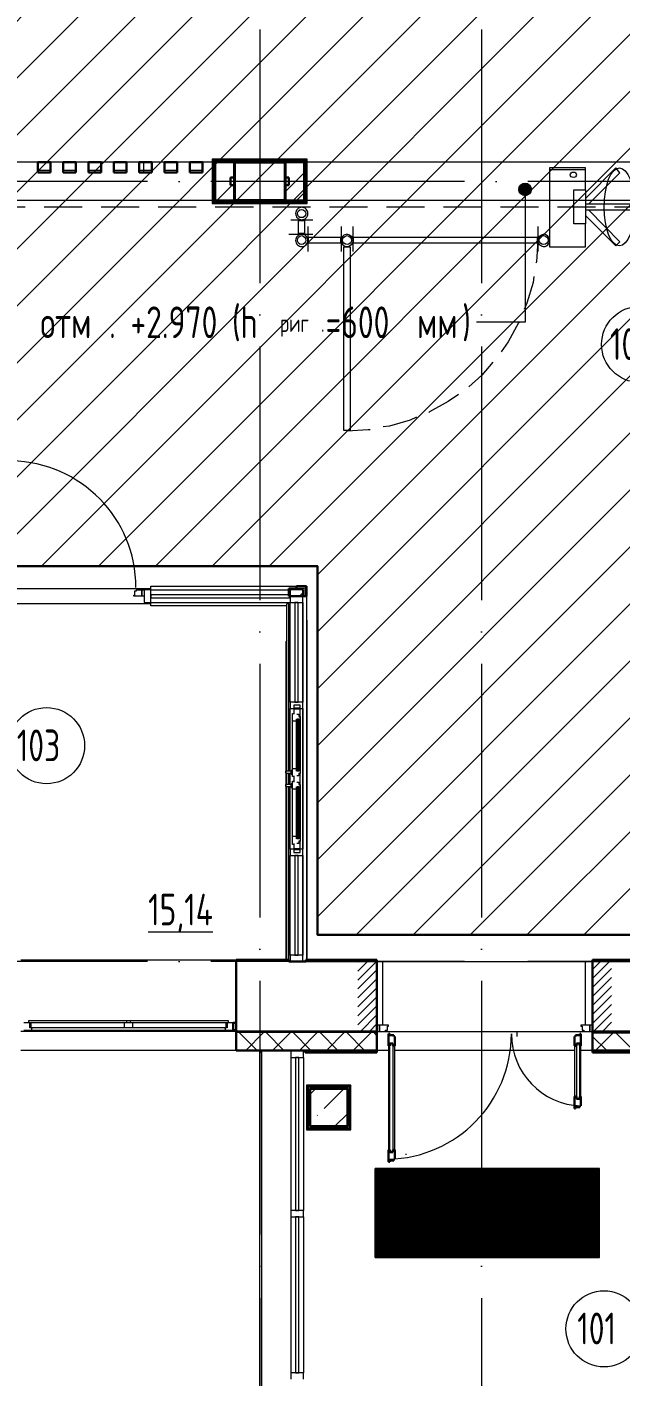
# Model space of a CAD drawing. Header units: millimetres. Extents: x -259809 to 472825, y -397243 to 31861.
# Drawn here: x -36542 to -31864, y -376099 to -365465 of the extents above; entities that cross this region are included whole.
import ezdxf

# ---------------------------------------------------------------- set-up
doc = ezdxf.new("R2010")
doc.units = ezdxf.units.MM
for name, pattern in [('ADSK_Линия сетки', [25, 20, -2.5, 0, -2.5]), ('ADSK_Невидимые', [5, 3, -2]), ('ADSK_Сверху', [450, 300, -150]), ('ADSK_Штриховая_ш2 п1_5', [4.5, 3, -1.5]), ('ADSK_Штриховая_ш3 п1_5', [4.5, 3, -1.5])]:
    doc.linetypes.add(name, pattern=pattern)
for name, color, linetype, lineweight in [('_ Окна', 252, 'Continuous', 30), ('PDF _Геометрия', 252, 'Continuous', 9), ('Аннотация', 252, 'Continuous', 18), ('Витраж', 252, 'Continuous', 9), ('Двери', 252, 'Continuous', 9), ('Лестницы', 252, 'Continuous', 9), ('Линии', 7, 'Continuous', 9), ('лс', 5, 'Continuous', 30), ('Марки помещений', 252, 'Continuous', 20), ('Несущие колонны', 252, 'Continuous', 18), ('Обобщенные модели', 252, 'Continuous', 18), ('Ограждение', 252, 'Continuous', 9), ('Окна', 252, 'Continuous', 9), ('Оси', 252, 'Continuous', 9), ('Панели витража', 252, 'Continuous', 9), ('Перекрытие', 252, 'Continuous', 18), ('Стены внутренние', 252, 'Continuous', 18), ('Стены наружные', 252, 'Continuous', 18), ('Стены штриховка', 7, 'Continuous', 9)]:
    doc.layers.add(name, color=color, linetype=linetype, lineweight=lineweight)
doc.layers.add('Двери открывание', color=7, linetype='Continuous', lineweight=9, true_color=0xc0c0c0)
doc.styles.add('GOST Common_3', font='', dxfattribs={"height": 3.5})
doc.styles.add('GOST Common_5', font='', dxfattribs={"width": 0.9, "height": 2.5})
doc.styles.get('GOST Common_3').set_extended_font_data('GOST 2.304 type A')
doc.styles.get('GOST Common_5').set_extended_font_data('GOST 2.304 type A')
pattern_1 = [(0, (-32119.8, 94.4), (0, 600), []), (90, (-32119.8, 94.4), (-600, 4e-14), [])]

# ---------------------------------------------------------------- blocks, each defined once
blk = doc.blocks.new('1 этаж')
at = {"layer": 'Аннотация', "lineweight": 9, "true_color": 0x636466}
h = blk.add_hatch(color=251, dxfattribs=at)
edge = h.paths.add_edge_path()
edge.add_arc((-32612, -14059), 50, 0, 360)
at = {"layer": 'Двери', "lineweight": 18, "true_color": 0x636466}
h = blk.add_hatch(dxfattribs=at)
h.set_pattern_fill('FP_2', color=251, angle=180, style=0, pattern_type=2)
h.set_pattern_definition([(225, (-32805.8, -20420.313), (35.3553, -35.3553), [])])
h.paths.add_polyline_path([(-31931, -20695), (-31931, -20145), (-32081, -20145), (-32081, -20695)])
h.paths.add_polyline_path([(-33781, -20695), (-33781, -20145), (-33931, -20145), (-33931, -20695)])
at = {"layer": 'Несущие колонны', "lineweight": 9, "true_color": 0x636466}
h = blk.add_hatch(dxfattribs=at)
h.set_pattern_fill('FP_10', color=251, angle=180, style=0, pattern_type=2)
h.set_pattern_definition([(45, (-32119.82, 94.42), (-224.5064, 224.5064), []), (45, (-31895.32, 94.42), (-224.5064, 224.5064), [396.875, -79.375, 3.353, -76.022])])
h.paths.add_polyline_path([(-34011, -21445), (-34011, -21145), (-34311, -21145), (-34311, -21445)])
at = {"layer": 'Ограждение', "true_color": 0x636466}
h = blk.add_hatch(dxfattribs=at)
h.set_pattern_fill('FP_25', color=251, style=0, pattern_type=2)
h.set_pattern_definition(pattern_1)
h.paths.add_polyline_path([(-35076, -13825), (-34336, -13825), (-34331, -13820), (-35081, -13820)])
h = blk.add_hatch(dxfattribs=at)
h.set_pattern_fill('FP_25', color=251, style=0, pattern_type=2)
h.set_pattern_definition(pattern_1)
h.paths.add_polyline_path([(-34478, -14170), (-34331, -14170), (-34336, -14165), (-35076, -14165), (-35081, -14170), (-35056, -14170)])
h = blk.add_hatch(dxfattribs=at)
h.set_pattern_fill('FP_29', color=251, style=0, pattern_type=2)
h.set_pattern_definition([(0, (-46194.8, 94.4), (0, 600), []), (90, (-46194.8, 94.4), (-600, 4e-14), [])])
h.paths.add_polyline_path([(-34336, -20130), (-34331, -20130), (-34331, -17455), (-34336, -17460), (-34336, -20125)])
at = {"layer": '_ Окна', "color": 251, "lineweight": 18, "true_color": 0x636466}
for p, q in [((-34386, -18125), (-34436, -18125)), ((-34436, -18125), (-34436, -18196)), ((-34386, -18214), (-34386, -18125)), ((-34446, -18251), (-34446, -18189)), ((-34446, -18189), (-34436, -18189)), ((-34412, -18251), (-34446, -18251)), ((-34412, -18196), (-34396, -18196)), ((-34412, -18233), (-34412, -18251)), ((-34396, -18233), (-34412, -18233)), ((-34396, -18196), (-34396, -18214)), ((-34396, -18214), (-34386, -18214)), ((-34396, -18251), (-34396, -18233)), ((-34386, -18251), (-34396, -18251)), ((-34386, -18251), (-34386, -18214)), ((-34446, -18687), (-34446, -18625)), ((-34412, -18625), (-34446, -18625)), ((-34436, -18687), (-34446, -18687)), ((-34436, -18680), (-34436, -18730)), ((-34412, -18643), (-34412, -18625)), ((-34396, -18643), (-34412, -18643)), ((-34396, -18680), (-34412, -18680)), ((-34396, -18625), (-34396, -18643)), ((-34386, -18625), (-34396, -18625)), ((-34386, -18662), (-34396, -18662)), ((-34396, -18662), (-34396, -18680)), ((-34386, -18625), (-34386, -18662)), ((-34386, -18748), (-34386, -18662)), ((-34446, -18785), (-34446, -18723)), ((-34446, -18723), (-34436, -18723)), ((-34412, -18785), (-34446, -18785)), ((-34412, -18730), (-34396, -18730)), ((-34412, -18767), (-34412, -18785)), ((-34396, -18767), (-34412, -18767)), ((-34396, -18730), (-34396, -18748)), ((-34396, -18748), (-34386, -18748)), ((-34396, -18785), (-34396, -18767)), ((-34386, -18785), (-34396, -18785)), ((-34386, -18785), (-34386, -18748)), ((-34446, -19221), (-34446, -19159)), ((-34412, -19159), (-34446, -19159)), ((-34436, -19221), (-34446, -19221)), ((-34436, -19214), (-34436, -19285)), ((-34412, -19177), (-34412, -19159)), ((-34396, -19177), (-34412, -19177)), ((-34396, -19214), (-34412, -19214)), ((-34396, -19159), (-34396, -19177)), ((-34386, -19159), (-34396, -19159)), ((-34386, -19196), (-34396, -19196)), ((-34396, -19196), (-34396, -19214)), ((-34386, -19159), (-34386, -19196)), ((-34386, -19285), (-34386, -19196)), ((-34436, -19285), (-34386, -19285)), ((-36528, -20627), (-36566, -20627)), ((-36520, -20668), (-36520, -20627)), ((-34962, -20627), (-34962, -20668)), ((-34916, -20627), (-34954, -20627)), ((-34916, -20685), (-34916, -20627)), ((-36566, -20685), (-36506, -20685)), ((-36508, -20668), (-36520, -20668)), ((-36506, -20685), (-36502, -20668)), ((-34980, -20668), (-34975, -20685)), ((-34975, -20685), (-34916, -20685)), ((-34962, -20668), (-34974, -20668))]:
    blk.add_line(p, q, dxfattribs=at)
at = {"layer": '_ Окна', "color": 251, "true_color": 0x636466}
for p, q in [((-34436, -18150), (-34386, -18150)), ((-34412, -18233), (-34412, -18643)), ((-34396, -18233), (-34396, -18643)), ((-34412, -18767), (-34412, -19177)), ((-34396, -18767), (-34396, -19177)), ((-34436, -19260), (-34386, -19260)), ((-34891, -20627), (-34916, -20627)), ((-34916, -20627), (-34916, -20685)), ((-34916, -20685), (-34891, -20685))]:
    blk.add_line(p, q, dxfattribs=at)
at = {"layer": 'PDF _Геометрия', "color": 251, "true_color": 0x636466}
for p, q in [((-32136, -13905), (-32419, -13905)), ((-32136, -14172), (-31749, -14172)), ((-31749, -14221), (-32136, -14221)), ((-34461, -14298), (-34287, -14298)), ((-34325, -14352), (-34325, -14548)), ((-34064, -14352), (-34064, -14548)), ((-33971, -14352), (-33971, -14548)), ((-32512, -14352), (-32512, -14548)), ((-34477, -14412), (-34287, -14412))]:
    blk.add_line(p, q, dxfattribs=at)
at = {"layer": 'PDF _Геометрия', "color": 251, "true_color": 0x636466, "flags": 128}
for points in [[(-32136, -14063), (-32136, -13889), (-32419, -13889), (-32419, -14510), (-32136, -14510), (-32136, -14330), (-32229, -14330), (-32229, -14063), (-32136, -14063), (-32136, -14330)], [(-32109, -14172), (-31864, -13927), (-31896, -13889), (-32136, -14129)], [(-32109, -14221), (-31864, -14472), (-31896, -14504), (-32136, -14265)], [(-34401, -14303), (-34352, -14303), (-34352, -14406), (-34401, -14406), (-34401, -14303)], [(-34069, -14434), (-34069, -14483), (-34320, -14483), (-34320, -14434), (-34069, -14434)], [(-33966, -14483), (-33966, -14434), (-32517, -14434), (-32517, -14483), (-33966, -14483)], [(-32512, -14461), (-32523, -14630), (-32528, -14641)], [(-34042, -14510), (-33993, -14510), (-33993, -15958), (-34042, -15958), (-34042, -14510)], [(-32544, -14744), (-32550, -14793), (-32599, -14956), (-32621, -15005)], [(-32659, -15103), (-32664, -15109), (-32746, -15261), (-32800, -15338)], [(-32866, -15419), (-32953, -15523), (-33056, -15615)], [(-33138, -15675), (-33220, -15730), (-33367, -15811), (-33372, -15817)], [(-33470, -15855), (-33519, -15877), (-33682, -15926), (-33731, -15931)], [(-33835, -15953), (-33851, -15953), (-34015, -15964)]]:
    blk.add_lwpolyline(points, dxfattribs=at)
at = {"layer": 'PDF _Геометрия', "color": 251, "true_color": 0x636466}
for centre, start, end in [((-34374, -14248), 89.7603, 180.2397), ((-34374, -14249), 179.7603, 270.2397), ((-34374, -14248), 359.7603, 90.2397), ((-34374, -14249), 269.7603, 0.2397), ((-34374, -14461), 89.7603, 180.2397), ((-34374, -14461), 89.7603, 180.2397), ((-34374, -14461), 179.7603, 270.2397), ((-34374, -14461), 179.7603, 270.2397), ((-34374, -14461), 359.7603, 90.2397), ((-34374, -14461), 359.7603, 90.2397), ((-34374, -14461), 269.7603, 0.2397), ((-34374, -14461), 269.7603, 0.2397), ((-34015, -14461), 89.7603, 180.2397), ((-34015, -14461), 89.7603, 180.2397), ((-34015, -14461), 179.7603, 270.2397), ((-34015, -14461), 179.7603, 270.2397), ((-32468, -14461), 269.7603, 90.2397), ((-32468, -14461), 269.7603, 90.2397)]:
    blk.add_arc(centre, 48.8, start, end, dxfattribs=at)
for points in [[(-32256, -13944), (-32256, -13933), (-32245, -13922), (-32229, -13922)], [(-32229, -13922), (-32218, -13922), (-32207, -13933), (-32207, -13944)], [(-31989, -14200), (-31989, -14025), (-31935, -13889), (-31869, -13889)], [(-31869, -13889), (-31804, -13889), (-31749, -14025), (-31749, -14200)], [(-32229, -13965), (-32245, -13965), (-32256, -13955), (-32256, -13944)], [(-32207, -13944), (-32207, -13955), (-32218, -13965), (-32229, -13965)], [(-34407, -14249), (-34407, -14232), (-34396, -14216), (-34374, -14216)], [(-34374, -14281), (-34396, -14281), (-34407, -14270), (-34407, -14249)], [(-34374, -14216), (-34358, -14216), (-34341, -14232), (-34341, -14249)], [(-34341, -14249), (-34341, -14270), (-34358, -14281), (-34374, -14281)], [(-31869, -14504), (-31935, -14504), (-31989, -14368), (-31989, -14200)], [(-31749, -14200), (-31749, -14368), (-31804, -14504), (-31869, -14504)], [(-34407, -14461), (-34407, -14439), (-34396, -14423), (-34374, -14423)], [(-34407, -14461), (-34407, -14439), (-34396, -14423), (-34374, -14423)], [(-34374, -14494), (-34396, -14494), (-34407, -14477), (-34407, -14461)], [(-34374, -14494), (-34396, -14494), (-34407, -14477), (-34407, -14461)], [(-34374, -14423), (-34358, -14423), (-34341, -14439), (-34341, -14461)], [(-34374, -14423), (-34358, -14423), (-34341, -14439), (-34341, -14461)], [(-34341, -14461), (-34341, -14477), (-34358, -14494), (-34374, -14494)], [(-34341, -14461), (-34341, -14477), (-34358, -14494), (-34374, -14494)], [(-34053, -14461), (-34053, -14439), (-34036, -14423), (-34015, -14423)], [(-34053, -14461), (-34053, -14439), (-34036, -14423), (-34015, -14423)], [(-34015, -14494), (-34036, -14494), (-34053, -14477), (-34053, -14461)], [(-34015, -14494), (-34036, -14494), (-34053, -14477), (-34053, -14461)], [(-34015, -14412), (-33993, -14412), (-33971, -14434), (-33971, -14461)], [(-34015, -14412), (-33993, -14412), (-33971, -14434), (-33971, -14461)], [(-34015, -14423), (-33998, -14423), (-33982, -14439), (-33982, -14461)], [(-34015, -14423), (-33998, -14423), (-33982, -14439), (-33982, -14461)], [(-33971, -14461), (-33971, -14488), (-33993, -14510), (-34015, -14510)], [(-33982, -14461), (-33982, -14477), (-33998, -14494), (-34015, -14494)], [(-33971, -14461), (-33971, -14488), (-33993, -14510), (-34015, -14510)], [(-33982, -14461), (-33982, -14477), (-33998, -14494), (-34015, -14494)], [(-32512, -14461), (-32512, -14434), (-32490, -14412), (-32468, -14412)], [(-32512, -14461), (-32512, -14434), (-32490, -14412), (-32468, -14412)], [(-32468, -14510), (-32490, -14510), (-32512, -14488), (-32512, -14461)], [(-32468, -14510), (-32490, -14510), (-32512, -14488), (-32512, -14461)], [(-32501, -14461), (-32501, -14439), (-32485, -14423), (-32468, -14423)], [(-32468, -14494), (-32485, -14494), (-32501, -14477), (-32501, -14461)], [(-32468, -14423), (-32446, -14423), (-32430, -14439), (-32430, -14461)], [(-32430, -14461), (-32430, -14477), (-32446, -14494), (-32468, -14494)]]:
    blk.add_open_spline(points, degree=3, dxfattribs=at)
at = {"layer": 'Аннотация', "color": 251, "lineweight": 9, "true_color": 0x636466}
for p, q in [((-32612, -14059), (-32612, -15106)), ((-32990, -15106), (-32996, -15106)), ((-32612, -15106), (-32990, -15106))]:
    blk.add_line(p, q, dxfattribs=at)
blk.add_circle((-32612, -14059), 50, dxfattribs=at)
at = {"layer": 'Витраж', "color": 251, "lineweight": 18, "true_color": 0x636466, "extrusion": (0, 0, -1)}
for p, q in [((-35566, -17215), (-35616, -17215)), ((-35566, -17315), (-35566, -17215)), ((-35616, -17265), (-35616, -17315)), ((-35616, -17315), (-35566, -17315)), ((-34466, -18100), (-34466, -18150)), ((-34366, -18100), (-34466, -18100)), ((-34466, -18150), (-34436, -18150)), ((-34386, -18150), (-34366, -18150)), ((-34366, -18150), (-34366, -18100)), ((-34466, -19260), (-34466, -19310)), ((-34436, -19260), (-34466, -19260)), ((-34466, -19310), (-34366, -19310)), ((-34366, -19260), (-34386, -19260)), ((-34366, -19310), (-34366, -19260)), ((-34466, -20095), (-34466, -20145)), ((-34366, -20095), (-34466, -20095)), ((-34366, -20145), (-34366, -20095)), ((-34466, -20145), (-34366, -20145)), ((-34361, -20851), (-34461, -20851)), ((-34461, -20851), (-34461, -20901)), ((-34461, -20901), (-34361, -20901)), ((-34361, -20901), (-34361, -20851)), ((-34361, -22106), (-34461, -22106)), ((-34461, -22106), (-34461, -22156)), ((-34361, -22156), (-34361, -22106)), ((-34461, -22156), (-34361, -22156)), ((-34361, -23386), (-34461, -23386)), ((-34461, -23386), (-34461, -23436)), ((-34361, -23436), (-34361, -23386))]:
    blk.add_line(p, q, dxfattribs=at)
at = {"layer": 'Витраж', "color": 251, "true_color": 0x636466}
for p, q in [((-35566, -17215), (-34476, -17215)), ((-35566, -17315), (-34466, -17315)), ((-34466, -18100), (-34466, -17315)), ((-34466, -18100), (-34466, -17315)), ((-34366, -17315), (-34366, -18100)), ((-34366, -18100), (-34366, -17315)), ((-34466, -18645), (-34466, -18150)), ((-34466, -18645), (-34466, -18150)), ((-34366, -18150), (-34366, -19260)), ((-34366, -19260), (-34366, -18150)), ((-34466, -18750), (-34466, -18661)), ((-34466, -18750), (-34466, -18661)), ((-34466, -19260), (-34466, -18766)), ((-34466, -19260), (-34466, -18766)), ((-34466, -20095), (-34466, -19310)), ((-34466, -20095), (-34466, -19310)), ((-34366, -19310), (-34366, -20095)), ((-34366, -20095), (-34366, -19310)), ((-34461, -20901), (-34461, -22106)), ((-34361, -20901), (-34361, -22106)), ((-34461, -22156), (-34461, -23386)), ((-34361, -22156), (-34361, -23386))]:
    blk.add_line(p, q, dxfattribs=at)
at = {"layer": 'Витраж', "color": 251, "lineweight": 18, "true_color": 0x636466}
for p, q in [((-34466, -17215), (-34466, -17315)), ((-34366, -17215), (-34466, -17215)), ((-34366, -17315), (-34366, -17215)), ((-34466, -17315), (-34366, -17315))]:
    blk.add_line(p, q, dxfattribs=at)
at = {"layer": 'Двери', "color": 251, "true_color": 0x636466}
for p, q in [((-35691, -17223), (-35677, -17223)), ((-35691, -17257), (-35691, -17223)), ((-35677, -17223), (-35677, -17215)), ((-35677, -17215), (-35636, -17215)), ((-35636, -17215), (-35616, -17215)), ((-35636, -17265), (-35636, -17215)), ((-35636, -17215), (-35636, -17265)), ((-35616, -17215), (-35616, -17265)), ((-35700, -17257), (-35691, -17257)), ((-35700, -17265), (-35700, -17257)), ((-35636, -17265), (-35700, -17265)), ((-35616, -17265), (-35636, -17265)), ((-33781, -20645), (-33781, -20695)), ((-33761, -20645), (-33781, -20645)), ((-33781, -20695), (-33761, -20695)), ((-33761, -20695), (-33761, -20645)), ((-33689, -20645), (-33761, -20645)), ((-33761, -20645), (-33761, -20695)), ((-33761, -20695), (-33714, -20695)), ((-33714, -20695), (-33714, -20686)), ((-33714, -20686), (-33699, -20686)), ((-33699, -20686), (-33699, -20654)), ((-33699, -20654), (-33689, -20654)), ((-33689, -20654), (-33689, -20645)), ((-32101, -20645), (-32173, -20645)), ((-32173, -20645), (-32173, -20654)), ((-32173, -20654), (-32163, -20654)), ((-32163, -20654), (-32163, -20686)), ((-32163, -20686), (-32148, -20686)), ((-32148, -20686), (-32148, -20695)), ((-32148, -20695), (-32101, -20695)), ((-32081, -20645), (-32101, -20645)), ((-32101, -20645), (-32101, -20695)), ((-32101, -20695), (-32101, -20645)), ((-32101, -20695), (-32081, -20695)), ((-32081, -20695), (-32081, -20645)), ((-33689, -20809), (-33689, -21629)), ((-33680, -20791), (-33656, -20791)), ((-33680, -21647), (-33680, -20791)), ((-33656, -20791), (-33656, -21647)), ((-33639, -21629), (-33639, -20809)), ((-32223, -20809), (-32223, -21209)), ((-32206, -20791), (-32206, -21227)), ((-32182, -20791), (-32206, -20791)), ((-32182, -21227), (-32182, -20791)), ((-32173, -21209), (-32173, -20809)), ((-32206, -21227), (-32182, -21227)), ((-33656, -21647), (-33680, -21647))]:
    blk.add_line(p, q, dxfattribs=at)
at = {"layer": 'Двери', "color": 251, "linetype": 'ADSK_Штриховая_ш2 п1_5', "true_color": 0x636466}
for p, q in [((-33781, -20145), (-33931, -20145)), ((-33781, -20695), (-33781, -20145)), ((-31931, -20145), (-32081, -20145)), ((-32081, -20145), (-32081, -20695)), ((-33931, -20695), (-33781, -20695)), ((-32081, -20695), (-31931, -20695))]:
    blk.add_line(p, q, dxfattribs=at)
at = {"layer": 'Двери', "color": 251, "lineweight": 30, "true_color": 0x636466}
for p, q in [((-33680, -20715), (-33689, -20715)), ((-33689, -20715), (-33689, -20809)), ((-33680, -20725), (-33680, -20715)), ((-33648, -20725), (-33680, -20725)), ((-33648, -20735), (-33648, -20725)), ((-33639, -20735), (-33648, -20735)), ((-33639, -20809), (-33639, -20735)), ((-32214, -20735), (-32223, -20735)), ((-32223, -20735), (-32223, -20809)), ((-32214, -20725), (-32214, -20735)), ((-32182, -20725), (-32214, -20725)), ((-32173, -20715), (-32182, -20715)), ((-32182, -20715), (-32182, -20725)), ((-32173, -20809), (-32173, -20715)), ((-33680, -20809), (-33689, -20809)), ((-33680, -20791), (-33680, -20809)), ((-33656, -20791), (-33680, -20791)), ((-33656, -20809), (-33656, -20791)), ((-33639, -20809), (-33656, -20809)), ((-32223, -20809), (-32206, -20809)), ((-32206, -20809), (-32206, -20791)), ((-32206, -20791), (-32182, -20791)), ((-32182, -20791), (-32182, -20809)), ((-32182, -20809), (-32173, -20809)), ((-32223, -21209), (-32223, -21303)), ((-32223, -21209), (-32206, -21209)), ((-32206, -21209), (-32206, -21227)), ((-32206, -21227), (-32182, -21227)), ((-32182, -21209), (-32173, -21209)), ((-32182, -21227), (-32182, -21209)), ((-32173, -21283), (-32173, -21209)), ((-32223, -21303), (-32214, -21303)), ((-32214, -21303), (-32214, -21293)), ((-32214, -21293), (-32182, -21293)), ((-32182, -21293), (-32182, -21283)), ((-32182, -21283), (-32173, -21283)), ((-33689, -21629), (-33689, -21723)), ((-33680, -21629), (-33689, -21629)), ((-33680, -21647), (-33680, -21629)), ((-33656, -21647), (-33680, -21647)), ((-33656, -21629), (-33656, -21647)), ((-33639, -21629), (-33656, -21629)), ((-33639, -21703), (-33639, -21629)), ((-33689, -21723), (-33680, -21723)), ((-33680, -21723), (-33680, -21713)), ((-33680, -21713), (-33648, -21713)), ((-33648, -21713), (-33648, -21703)), ((-33648, -21703), (-33639, -21703))]:
    blk.add_line(p, q, dxfattribs=at)
at = {"layer": 'Двери открывание', "color": 251, "true_color": 0x636466}
for centre, radius, start, end in [((-37177, -11758), 1066, 270.9675, 0), ((-36680, -17197), 998, 0, 88.9666), ((-33709, -20715), 988, 271.1599, 0), ((-32153, -20715), 568, 180, 267.9821)]:
    blk.add_arc(centre, radius, start, end, dxfattribs=at)
at = {"layer": 'Лестницы', "color": 251, "true_color": 0x636466}
for p, q in [((-34691, -20847), (-34691, -24415)), ((-34461, -20851), (-34461, -20847))]:
    blk.add_line(p, q, dxfattribs=at)
at = {"layer": 'Линии', "color": 251, "linetype": 'ADSK_Сверху', "ltscale": 100, "true_color": 0x636466}
for p, q in [((-15051, -13845), (-48261, -13845)), ((-15051, -14145), (-48261, -14145))]:
    blk.add_line(p, q, dxfattribs=at)
at = {"layer": 'Линии', "color": 251, "linetype": 'ADSK_Штриховая_ш3 п1_5', "ltscale": 100, "true_color": 0x636466}
blk.add_line((-40456, -14195), (-27896, -14195), dxfattribs=at)
at = {"layer": 'Линии', "color": 251, "ltscale": 100, "true_color": 0x636466}
blk.add_line((-32676, -20735), (-32676, -20695), dxfattribs=at)
at = {"layer": 'Линии', "color": 251, "linetype": 'ADSK_Невидимые', "ltscale": 100, "true_color": 0x636466}
blk.add_line((-33557, -21663), (-33549, -21663), dxfattribs=at)
at = {"layer": 'Марки помещений', "color": 251, "true_color": 0x636466}
for centre in [(-31709, -15280), (-36387, -18443), (-31990, -23040)]:
    blk.add_circle(centre, 300, dxfattribs=at)
at = {"layer": 'Несущие колонны', "color": 251, "lineweight": 40, "true_color": 0x636466}
for p, q in [((-34906, -14145), (-34906, -13845)), ((-34906, -13845), (-34506, -13845)), ((-34506, -13845), (-34906, -13845)), ((-34906, -13845), (-34906, -14145)), ((-34506, -13845), (-34506, -14145)), ((-34506, -14145), (-34506, -13845)), ((-34506, -14145), (-34906, -14145)), ((-34906, -14145), (-34506, -14145)), ((-34311, -21145), (-34311, -21445)), ((-34011, -21145), (-34311, -21145)), ((-34311, -21445), (-34311, -21145)), ((-34311, -21145), (-34011, -21145)), ((-34011, -21445), (-34011, -21145)), ((-34011, -21145), (-34011, -21445)), ((-34311, -21445), (-34011, -21445)), ((-34011, -21445), (-34311, -21445))]:
    blk.add_line(p, q, dxfattribs=at)
at = {"layer": 'Обобщенные модели', "color": 251, "lineweight": 9, "true_color": 0x636466}
for p, q in [((-33794, -21777), (-33796, -21777)), ((-33796, -21777), (-33796, -22477)), ((-32026, -21777), (-33796, -21777)), ((-33796, -21777), (-33796, -21779)), ((-33796, -21779), (-32026, -21779)), ((-32026, -21790), (-33796, -21790)), ((-33796, -21790), (-33796, -21792)), ((-33796, -21792), (-32026, -21792)), ((-33794, -22477), (-33794, -21777)), ((-33759, -21777), (-33761, -21777)), ((-33761, -21777), (-33761, -22477)), ((-33759, -22477), (-33759, -21777)), ((-33725, -21777), (-33726, -21777)), ((-33726, -21777), (-33726, -22477)), ((-33725, -22477), (-33725, -21777)), ((-33690, -21777), (-33692, -21777)), ((-33692, -21777), (-33692, -22477)), ((-33690, -22477), (-33690, -21777)), ((-33655, -21777), (-33657, -21777)), ((-33657, -21777), (-33657, -22477)), ((-33655, -22477), (-33655, -21777)), ((-33621, -21777), (-33622, -21777)), ((-33622, -21777), (-33622, -22477)), ((-33621, -22477), (-33621, -21777)), ((-33586, -21777), (-33588, -21777)), ((-33588, -21777), (-33588, -22477)), ((-33586, -22477), (-33586, -21777)), ((-33551, -21777), (-33553, -21777)), ((-33553, -21777), (-33553, -22477)), ((-33551, -22477), (-33551, -21777)), ((-33517, -21777), (-33518, -21777)), ((-33518, -21777), (-33518, -22477)), ((-33517, -22477), (-33517, -21777)), ((-33482, -21777), (-33484, -21777)), ((-33484, -21777), (-33484, -22477)), ((-33482, -22477), (-33482, -21777)), ((-33447, -21777), (-33449, -21777)), ((-33449, -21777), (-33449, -22477)), ((-33447, -22477), (-33447, -21777)), ((-33413, -21777), (-33414, -21777)), ((-33414, -21777), (-33414, -22477)), ((-33413, -22477), (-33413, -21777)), ((-33378, -21777), (-33380, -21777)), ((-33380, -21777), (-33380, -22477)), ((-33378, -22477), (-33378, -21777)), ((-33343, -21777), (-33345, -21777)), ((-33345, -21777), (-33345, -22477)), ((-33343, -22477), (-33343, -21777)), ((-33309, -21777), (-33310, -21777)), ((-33310, -21777), (-33310, -22477)), ((-33309, -22477), (-33309, -21777)), ((-33274, -21777), (-33276, -21777)), ((-33276, -21777), (-33276, -22477)), ((-33274, -22477), (-33274, -21777)), ((-33239, -21777), (-33241, -21777)), ((-33241, -21777), (-33241, -22477)), ((-33239, -22477), (-33239, -21777)), ((-33205, -21777), (-33206, -21777)), ((-33206, -21777), (-33206, -22477)), ((-33205, -22477), (-33205, -21777)), ((-33170, -21777), (-33172, -21777)), ((-33172, -21777), (-33172, -22477)), ((-33170, -22477), (-33170, -21777)), ((-33135, -21777), (-33137, -21777)), ((-33137, -21777), (-33137, -22477)), ((-33135, -22477), (-33135, -21777)), ((-33101, -21777), (-33102, -21777)), ((-33102, -21777), (-33102, -22477)), ((-33101, -22477), (-33101, -21777)), ((-33066, -21777), (-33068, -21777)), ((-33068, -21777), (-33068, -22477)), ((-33066, -22477), (-33066, -21777)), ((-33031, -21777), (-33033, -21777)), ((-33033, -21777), (-33033, -22477)), ((-33031, -22477), (-33031, -21777)), ((-32997, -21777), (-32998, -21777)), ((-32998, -21777), (-32998, -22477)), ((-32997, -22477), (-32997, -21777)), ((-32962, -21777), (-32964, -21777)), ((-32964, -21777), (-32964, -22477)), ((-32962, -22477), (-32962, -21777)), ((-32927, -21777), (-32929, -21777)), ((-32929, -21777), (-32929, -22477)), ((-32927, -22477), (-32927, -21777)), ((-32893, -21777), (-32894, -21777)), ((-32894, -21777), (-32894, -22477)), ((-32893, -22477), (-32893, -21777)), ((-32858, -21777), (-32860, -21777)), ((-32860, -21777), (-32860, -22477)), ((-32858, -22477), (-32858, -21777)), ((-32823, -21777), (-32825, -21777)), ((-32825, -21777), (-32825, -22477)), ((-32823, -22477), (-32823, -21777)), ((-32789, -21777), (-32790, -21777)), ((-32790, -21777), (-32790, -22477)), ((-32789, -22477), (-32789, -21777)), ((-32754, -21777), (-32756, -21777)), ((-32756, -21777), (-32756, -22477)), ((-32754, -22477), (-32754, -21777)), ((-32719, -21777), (-32721, -21777)), ((-32721, -21777), (-32721, -22477)), ((-32719, -22477), (-32719, -21777)), ((-32685, -21777), (-32686, -21777)), ((-32686, -21777), (-32686, -22477)), ((-32685, -22477), (-32685, -21777)), ((-32650, -21777), (-32652, -21777)), ((-32652, -21777), (-32652, -22477)), ((-32650, -22477), (-32650, -21777)), ((-32615, -21777), (-32617, -21777)), ((-32617, -21777), (-32617, -22477)), ((-32615, -22477), (-32615, -21777)), ((-32581, -21777), (-32582, -21777)), ((-32582, -21777), (-32582, -22477)), ((-32581, -22477), (-32581, -21777)), ((-32546, -21777), (-32548, -21777)), ((-32548, -21777), (-32548, -22477)), ((-32546, -22477), (-32546, -21777)), ((-32511, -21777), (-32513, -21777)), ((-32513, -21777), (-32513, -22477)), ((-32511, -22477), (-32511, -21777)), ((-32477, -21777), (-32478, -21777)), ((-32478, -21777), (-32478, -22477)), ((-32477, -22477), (-32477, -21777)), ((-32442, -21777), (-32444, -21777)), ((-32444, -21777), (-32444, -22477)), ((-32442, -22477), (-32442, -21777)), ((-32407, -21777), (-32409, -21777)), ((-32409, -21777), (-32409, -22477)), ((-32407, -22477), (-32407, -21777)), ((-32373, -21777), (-32374, -21777)), ((-32374, -21777), (-32374, -22477)), ((-32373, -22477), (-32373, -21777)), ((-32338, -21777), (-32340, -21777)), ((-32340, -21777), (-32340, -22477)), ((-32338, -22477), (-32338, -21777)), ((-32303, -21777), (-32305, -21777)), ((-32305, -21777), (-32305, -22477)), ((-32303, -22477), (-32303, -21777)), ((-32269, -21777), (-32270, -21777)), ((-32270, -21777), (-32270, -22477)), ((-32269, -22477), (-32269, -21777)), ((-32234, -21777), (-32236, -21777)), ((-32236, -21777), (-32236, -22477)), ((-32234, -22477), (-32234, -21777)), ((-32199, -21777), (-32201, -21777)), ((-32201, -21777), (-32201, -22477)), ((-32199, -22477), (-32199, -21777)), ((-32164, -21777), (-32166, -21777)), ((-32166, -21777), (-32166, -22477)), ((-32164, -22477), (-32164, -21777)), ((-32130, -21777), (-32131, -21777)), ((-32131, -21777), (-32131, -22477)), ((-32130, -22477), (-32130, -21777)), ((-32095, -21777), (-32097, -21777)), ((-32097, -21777), (-32097, -22477)), ((-32095, -22477), (-32095, -21777)), ((-32060, -21777), (-32062, -21777)), ((-32062, -21777), (-32062, -22477)), ((-32060, -22477), (-32060, -21777)), ((-32026, -21777), (-32027, -21777)), ((-32027, -21777), (-32027, -22477)), ((-32026, -22477), (-32026, -21777)), ((-32026, -21779), (-32026, -21777)), ((-32026, -21792), (-32026, -21790)), ((-32026, -21803), (-33796, -21803)), ((-33796, -21803), (-33796, -21805)), ((-33796, -21805), (-32026, -21805)), ((-32026, -21816), (-33796, -21816)), ((-33796, -21816), (-33796, -21818)), ((-33796, -21818), (-32026, -21818)), ((-32026, -21829), (-33796, -21829)), ((-33796, -21829), (-33796, -21831)), ((-33796, -21831), (-32026, -21831)), ((-32026, -21842), (-33796, -21842)), ((-33796, -21842), (-33796, -21844)), ((-33796, -21844), (-32026, -21844)), ((-32026, -21855), (-33796, -21855)), ((-33796, -21855), (-33796, -21857)), ((-33796, -21857), (-32026, -21857)), ((-32026, -21868), (-33796, -21868)), ((-33796, -21868), (-33796, -21870)), ((-33796, -21870), (-32026, -21870)), ((-32026, -21881), (-33796, -21881)), ((-33796, -21881), (-33796, -21883)), ((-33796, -21883), (-32026, -21883)), ((-32026, -21894), (-33796, -21894)), ((-33796, -21894), (-33796, -21896)), ((-33796, -21896), (-32026, -21896)), ((-32026, -21805), (-32026, -21803)), ((-32026, -21818), (-32026, -21816)), ((-32026, -21831), (-32026, -21829)), ((-32026, -21844), (-32026, -21842)), ((-32026, -21857), (-32026, -21855)), ((-32026, -21870), (-32026, -21868)), ((-32026, -21883), (-32026, -21881)), ((-32026, -21896), (-32026, -21894)), ((-32026, -21907), (-33796, -21907)), ((-33796, -21907), (-33796, -21909)), ((-33796, -21909), (-32026, -21909)), ((-32026, -21920), (-33796, -21920)), ((-33796, -21920), (-33796, -21921)), ((-33796, -21921), (-32026, -21921)), ((-32026, -21932), (-33796, -21932)), ((-33796, -21932), (-33796, -21934)), ((-33796, -21934), (-32026, -21934)), ((-32026, -21945), (-33796, -21945)), ((-33796, -21945), (-33796, -21947)), ((-33796, -21947), (-32026, -21947)), ((-32026, -21958), (-33796, -21958)), ((-33796, -21958), (-33796, -21960)), ((-33796, -21960), (-32026, -21960)), ((-32026, -21971), (-33796, -21971)), ((-33796, -21971), (-33796, -21973)), ((-33796, -21973), (-32026, -21973)), ((-32026, -21984), (-33796, -21984)), ((-33796, -21984), (-33796, -21986)), ((-33796, -21986), (-32026, -21986)), ((-32026, -21997), (-33796, -21997)), ((-33796, -21997), (-33796, -21999)), ((-33796, -21999), (-32026, -21999)), ((-32026, -22010), (-33796, -22010)), ((-33796, -22010), (-33796, -22012)), ((-32026, -21909), (-32026, -21907)), ((-32026, -21921), (-32026, -21920)), ((-32026, -21934), (-32026, -21932)), ((-32026, -21947), (-32026, -21945)), ((-32026, -21960), (-32026, -21958)), ((-32026, -21973), (-32026, -21971)), ((-32026, -21986), (-32026, -21984)), ((-32026, -21999), (-32026, -21997)), ((-32026, -22012), (-32026, -22010)), ((-33796, -22012), (-32026, -22012)), ((-32026, -22023), (-33796, -22023)), ((-33796, -22023), (-33796, -22025)), ((-33796, -22025), (-32026, -22025)), ((-32026, -22036), (-33796, -22036)), ((-33796, -22036), (-33796, -22038)), ((-33796, -22038), (-32026, -22038)), ((-32026, -22049), (-33796, -22049)), ((-33796, -22049), (-33796, -22051)), ((-33796, -22051), (-32026, -22051)), ((-32026, -22062), (-33796, -22062)), ((-33796, -22062), (-33796, -22064)), ((-33796, -22064), (-32026, -22064)), ((-32026, -22075), (-33796, -22075)), ((-33796, -22075), (-33796, -22077)), ((-33796, -22077), (-32026, -22077)), ((-32026, -22088), (-33796, -22088)), ((-33796, -22088), (-33796, -22089)), ((-33796, -22089), (-32026, -22089)), ((-32026, -22100), (-33796, -22100)), ((-33796, -22100), (-33796, -22102)), ((-33796, -22102), (-32026, -22102)), ((-32026, -22113), (-33796, -22113)), ((-33796, -22113), (-33796, -22115)), ((-33796, -22115), (-32026, -22115)), ((-32026, -22025), (-32026, -22023)), ((-32026, -22038), (-32026, -22036)), ((-32026, -22051), (-32026, -22049)), ((-32026, -22064), (-32026, -22062)), ((-32026, -22077), (-32026, -22075)), ((-32026, -22089), (-32026, -22088)), ((-32026, -22102), (-32026, -22100)), ((-32026, -22115), (-32026, -22113)), ((-32026, -22126), (-33796, -22126)), ((-33796, -22126), (-33796, -22128)), ((-33796, -22128), (-32026, -22128)), ((-32026, -22139), (-33796, -22139)), ((-33796, -22139), (-33796, -22141)), ((-33796, -22141), (-32026, -22141)), ((-32026, -22152), (-33796, -22152)), ((-33796, -22152), (-33796, -22154)), ((-33796, -22154), (-32026, -22154)), ((-32026, -22165), (-33796, -22165)), ((-33796, -22165), (-33796, -22167)), ((-33796, -22167), (-32026, -22167)), ((-32026, -22178), (-33796, -22178)), ((-33796, -22178), (-33796, -22180)), ((-33796, -22180), (-32026, -22180)), ((-32026, -22191), (-33796, -22191)), ((-33796, -22191), (-33796, -22193)), ((-33796, -22193), (-32026, -22193)), ((-32026, -22204), (-33796, -22204)), ((-33796, -22204), (-33796, -22206)), ((-33796, -22206), (-32026, -22206)), ((-32026, -22217), (-33796, -22217)), ((-33796, -22217), (-33796, -22219)), ((-33796, -22219), (-32026, -22219)), ((-32026, -22128), (-32026, -22126)), ((-32026, -22141), (-32026, -22139)), ((-32026, -22154), (-32026, -22152)), ((-32026, -22167), (-32026, -22165)), ((-32026, -22180), (-32026, -22178)), ((-32026, -22193), (-32026, -22191)), ((-32026, -22206), (-32026, -22204)), ((-32026, -22219), (-32026, -22217)), ((-32026, -22230), (-33796, -22230)), ((-33796, -22230), (-33796, -22232)), ((-33796, -22232), (-32026, -22232)), ((-32026, -22243), (-33796, -22243)), ((-33796, -22243), (-33796, -22245)), ((-33796, -22245), (-32026, -22245)), ((-32026, -22256), (-33796, -22256)), ((-33796, -22256), (-33796, -22258)), ((-33796, -22258), (-32026, -22258)), ((-32026, -22269), (-33796, -22269)), ((-33796, -22269), (-33796, -22270)), ((-33796, -22270), (-32026, -22270)), ((-32026, -22281), (-33796, -22281)), ((-33796, -22281), (-33796, -22283)), ((-33796, -22283), (-32026, -22283)), ((-32026, -22294), (-33796, -22294)), ((-33796, -22294), (-33796, -22296)), ((-33796, -22296), (-32026, -22296)), ((-32026, -22307), (-33796, -22307)), ((-33796, -22307), (-33796, -22309)), ((-33796, -22309), (-32026, -22309)), ((-32026, -22320), (-33796, -22320)), ((-33796, -22320), (-33796, -22322)), ((-33796, -22322), (-32026, -22322)), ((-32026, -22232), (-32026, -22230)), ((-32026, -22245), (-32026, -22243)), ((-32026, -22258), (-32026, -22256)), ((-32026, -22270), (-32026, -22269)), ((-32026, -22283), (-32026, -22281)), ((-32026, -22296), (-32026, -22294)), ((-32026, -22309), (-32026, -22307)), ((-32026, -22322), (-32026, -22320)), ((-32026, -22333), (-33796, -22333)), ((-33796, -22333), (-33796, -22335)), ((-33796, -22335), (-32026, -22335)), ((-32026, -22346), (-33796, -22346)), ((-33796, -22346), (-33796, -22348)), ((-33796, -22348), (-32026, -22348)), ((-32026, -22359), (-33796, -22359)), ((-33796, -22359), (-33796, -22361)), ((-33796, -22361), (-32026, -22361)), ((-32026, -22372), (-33796, -22372)), ((-33796, -22372), (-33796, -22374)), ((-33796, -22374), (-32026, -22374)), ((-32026, -22385), (-33796, -22385)), ((-33796, -22385), (-33796, -22387)), ((-33796, -22387), (-32026, -22387)), ((-32026, -22398), (-33796, -22398)), ((-33796, -22398), (-33796, -22400)), ((-33796, -22400), (-32026, -22400)), ((-32026, -22411), (-33796, -22411)), ((-33796, -22411), (-33796, -22413)), ((-33796, -22413), (-32026, -22413)), ((-32026, -22424), (-33796, -22424)), ((-33796, -22424), (-33796, -22426)), ((-33796, -22426), (-32026, -22426)), ((-32026, -22437), (-33796, -22437)), ((-33796, -22437), (-33796, -22439)), ((-32026, -22335), (-32026, -22333)), ((-32026, -22348), (-32026, -22346)), ((-32026, -22361), (-32026, -22359)), ((-32026, -22374), (-32026, -22372)), ((-32026, -22387), (-32026, -22385)), ((-32026, -22400), (-32026, -22398)), ((-32026, -22413), (-32026, -22411)), ((-32026, -22426), (-32026, -22424)), ((-32026, -22439), (-32026, -22437)), ((-33796, -22439), (-32026, -22439)), ((-32026, -22450), (-33796, -22450)), ((-33796, -22450), (-33796, -22451)), ((-33796, -22451), (-32026, -22451)), ((-32026, -22462), (-33796, -22462)), ((-33796, -22462), (-33796, -22464)), ((-33796, -22464), (-32026, -22464)), ((-32026, -22475), (-33796, -22475)), ((-33796, -22475), (-33796, -22477)), ((-33796, -22477), (-32026, -22477)), ((-33796, -22477), (-33794, -22477)), ((-33761, -22477), (-33759, -22477)), ((-33726, -22477), (-33725, -22477)), ((-33692, -22477), (-33690, -22477)), ((-33657, -22477), (-33655, -22477)), ((-33622, -22477), (-33621, -22477)), ((-33588, -22477), (-33586, -22477)), ((-33553, -22477), (-33551, -22477)), ((-33518, -22477), (-33517, -22477)), ((-33484, -22477), (-33482, -22477)), ((-33449, -22477), (-33447, -22477)), ((-33414, -22477), (-33413, -22477)), ((-33380, -22477), (-33378, -22477)), ((-33345, -22477), (-33343, -22477)), ((-33310, -22477), (-33309, -22477)), ((-33276, -22477), (-33274, -22477)), ((-33241, -22477), (-33239, -22477)), ((-33206, -22477), (-33205, -22477)), ((-33172, -22477), (-33170, -22477)), ((-33137, -22477), (-33135, -22477)), ((-33102, -22477), (-33101, -22477)), ((-33068, -22477), (-33066, -22477)), ((-33033, -22477), (-33031, -22477)), ((-32998, -22477), (-32997, -22477)), ((-32964, -22477), (-32962, -22477)), ((-32929, -22477), (-32927, -22477)), ((-32894, -22477), (-32893, -22477)), ((-32860, -22477), (-32858, -22477)), ((-32825, -22477), (-32823, -22477)), ((-32790, -22477), (-32789, -22477)), ((-32756, -22477), (-32754, -22477)), ((-32721, -22477), (-32719, -22477)), ((-32686, -22477), (-32685, -22477)), ((-32652, -22477), (-32650, -22477)), ((-32617, -22477), (-32615, -22477)), ((-32582, -22477), (-32581, -22477)), ((-32548, -22477), (-32546, -22477)), ((-32513, -22477), (-32511, -22477)), ((-32478, -22477), (-32477, -22477)), ((-32444, -22477), (-32442, -22477)), ((-32409, -22477), (-32407, -22477)), ((-32374, -22477), (-32373, -22477)), ((-32340, -22477), (-32338, -22477)), ((-32305, -22477), (-32303, -22477)), ((-32270, -22477), (-32269, -22477)), ((-32236, -22477), (-32234, -22477)), ((-32201, -22477), (-32199, -22477)), ((-32166, -22477), (-32164, -22477)), ((-32131, -22477), (-32130, -22477)), ((-32097, -22477), (-32095, -22477)), ((-32062, -22477), (-32060, -22477)), ((-32027, -22477), (-32026, -22477)), ((-32026, -22451), (-32026, -22450)), ((-32026, -22464), (-32026, -22462)), ((-32026, -22477), (-32026, -22475))]:
    blk.add_line(p, q, dxfattribs=at)
at = {"layer": 'Ограждение', "color": 251, "true_color": 0x636466}
for p, q in [((-34331, -13820), (-35081, -13820)), ((-35081, -13820), (-35076, -13825)), ((-35081, -13820), (-35081, -14170)), ((-34331, -13820), (-34336, -13825)), ((-34331, -14170), (-34331, -13820)), ((-35081, -14170), (-35076, -14165)), ((-35081, -14170), (-34331, -14170)), ((-34336, -14165), (-34331, -14170)), ((-34336, -17455), (-34331, -17455)), ((-34331, -17455), (-34336, -17460)), ((-34331, -20130), (-34331, -17455)), ((-34491, -17615), (-34501, -17625)), ((-34501, -17625), (-34501, -20130)), ((-34336, -21120), (-34336, -21470)), ((-33986, -21120), (-34336, -21120)), ((-34326, -21130), (-34336, -21120)), ((-33986, -21120), (-33996, -21130)), ((-33986, -21470), (-33986, -21120)), ((-34336, -21470), (-34326, -21460)), ((-34336, -21470), (-33986, -21470)), ((-33986, -21470), (-33996, -21460))]:
    blk.add_line(p, q, dxfattribs=at)
at = {"layer": 'Окна', "color": 251, "true_color": 0x636466}
for p, q in [((-34446, -18625), (-34446, -18251)), ((-34386, -18214), (-34386, -18662)), ((-34386, -18251), (-34386, -18625)), ((-34499, -18661), (-34499, -18645)), ((-34459, -18645), (-34499, -18645)), ((-34499, -18661), (-34459, -18661)), ((-34459, -18668), (-34459, -18638)), ((-34446, -18638), (-34459, -18638)), ((-34459, -18668), (-34446, -18668)), ((-34499, -18766), (-34499, -18750)), ((-34459, -18750), (-34499, -18750)), ((-34499, -18766), (-34459, -18766)), ((-34459, -18773), (-34459, -18743)), ((-34446, -18743), (-34459, -18743)), ((-34459, -18773), (-34446, -18773)), ((-34446, -19159), (-34446, -18785)), ((-34386, -18748), (-34386, -19196)), ((-34386, -18785), (-34386, -19159)), ((-36528, -20610), (-35756, -20610)), ((-36528, -20627), (-36528, -20610)), ((-35756, -20627), (-36528, -20627)), ((-36508, -20668), (-36508, -20627)), ((-35776, -20627), (-35776, -20668)), ((-35756, -20610), (-35726, -20610)), ((-35756, -20610), (-35756, -20627)), ((-35726, -20627), (-35756, -20627)), ((-35726, -20610), (-34954, -20610)), ((-35726, -20627), (-35726, -20610)), ((-34954, -20627), (-35726, -20627)), ((-35706, -20668), (-35706, -20627)), ((-34974, -20627), (-34974, -20668)), ((-34954, -20610), (-34954, -20627)), ((-35776, -20668), (-36508, -20668)), ((-36506, -20685), (-34975, -20685)), ((-35706, -20668), (-35776, -20668)), ((-34974, -20668), (-35706, -20668))]:
    blk.add_line(p, q, dxfattribs=at)
at = {"layer": 'Оси', "color": 251, "linetype": 'ADSK_Линия сетки', "ltscale": 100, "true_color": 0x636466}
for p, q in [((-34706, 32205), (-34706, -33771)), ((-32956, 32205), (-32956, -33771)), ((4411, -13995), (-72528, -13995)), ((4411, -20145), (-72528, -20145))]:
    blk.add_line(p, q, dxfattribs=at)
at = {"layer": 'Панели витража', "color": 251, "lineweight": 18, "true_color": 0x636466}
for p, q in [((-34466, -17253), (-35566, -17253)), ((-35566, -17253), (-35566, -17278)), ((-35566, -17278), (-34466, -17278)), ((-34466, -17278), (-34466, -17253)), ((-34428, -17315), (-34428, -18100)), ((-34403, -17315), (-34428, -17315)), ((-34403, -18100), (-34403, -17315)), ((-34428, -18100), (-34403, -18100)), ((-34428, -19310), (-34428, -20095)), ((-34403, -19310), (-34428, -19310)), ((-34403, -20095), (-34403, -19310)), ((-34428, -20095), (-34403, -20095)), ((-34398, -20901), (-34423, -20901)), ((-34423, -20901), (-34423, -22106)), ((-34398, -22106), (-34398, -20901)), ((-34423, -22106), (-34398, -22106)), ((-34398, -22156), (-34423, -22156)), ((-34423, -22156), (-34423, -23386)), ((-34398, -23386), (-34398, -22156)), ((-34423, -23386), (-34398, -23386))]:
    blk.add_line(p, q, dxfattribs=at)
at = {"layer": 'Перекрытие', "color": 251, "ltscale": 100, "true_color": 0x636466}
for p, q in [((-36456, -13845), (-36556, -13845)), ((-36256, -13845), (-36356, -13845)), ((-36056, -13845), (-36156, -13845)), ((-35856, -13845), (-35956, -13845)), ((-35656, -13845), (-35756, -13845)), ((-35456, -13845), (-35556, -13845)), ((-35256, -13845), (-35356, -13845)), ((-35081, -13845), (-35156, -13845)), ((-33781, -20145), (-32081, -20145)), ((-34361, -20847), (-34361, -20851)), ((-33781, -22477), (-33781, -21777)), ((-33781, -21777), (-32081, -21777)), ((-32081, -21777), (-32081, -22477)), ((-32081, -22477), (-33781, -22477))]:
    blk.add_line(p, q, dxfattribs=at)
at = {"layer": 'Стены внутренние', "color": 251, "lineweight": 30, "true_color": 0x636466}
for p, q in [((-36356, -13845), (-36456, -13845)), ((-36456, -13845), (-36456, -13925)), ((-36456, -13925), (-36356, -13925)), ((-36356, -13925), (-36356, -13845)), ((-36156, -13845), (-36256, -13845)), ((-36256, -13845), (-36256, -13925)), ((-36256, -13925), (-36156, -13925)), ((-36156, -13925), (-36156, -13845)), ((-35956, -13845), (-36056, -13845)), ((-36056, -13845), (-36056, -13925)), ((-36056, -13925), (-35956, -13925)), ((-35956, -13925), (-35956, -13845)), ((-35756, -13845), (-35856, -13845)), ((-35856, -13845), (-35856, -13925)), ((-35856, -13925), (-35756, -13925)), ((-35756, -13925), (-35756, -13845)), ((-35556, -13845), (-35656, -13845)), ((-35656, -13845), (-35656, -13925)), ((-35656, -13925), (-35556, -13925)), ((-35556, -13925), (-35556, -13845)), ((-35356, -13845), (-35456, -13845)), ((-35456, -13845), (-35456, -13925)), ((-35456, -13925), (-35356, -13925)), ((-35356, -13925), (-35356, -13845)), ((-35156, -13845), (-35256, -13845)), ((-35256, -13845), (-35256, -13925)), ((-35256, -13925), (-35156, -13925)), ((-35156, -13925), (-35156, -13845)), ((-34891, -20145), (-34891, -20695)), ((-34341, -20145), (-34476, -20145)), ((-33781, -20695), (-33781, -20145)), ((-32081, -20145), (-32081, -20695)), ((-34891, -20695), (-33781, -20695)), ((-34891, -20705), (-34891, -20847)), ((-33781, -20847), (-33781, -20705)), ((-30941, -20695), (-32081, -20695)), ((-32081, -20705), (-32081, -20847)), ((-32080, -20695), (-32080, -20705)), ((-34891, -20847), (-34348, -20847)), ((-32081, -20847), (-30941, -20847))]:
    blk.add_line(p, q, dxfattribs=at)
at = {"layer": 'Стены внутренние', "color": 251, "linetype": 'Continuous', "lineweight": 9, "true_color": 0x636466}
for p, q in [((-36456, -13906), (-36356, -13906)), ((-36256, -13906), (-36156, -13906)), ((-36056, -13906), (-35956, -13906)), ((-35856, -13906), (-35756, -13906)), ((-35656, -13906), (-35556, -13906)), ((-35620, -13925), (-35620, -13845)), ((-35456, -13906), (-35356, -13906)), ((-35256, -13906), (-35156, -13906)), ((-35071, -13906), (-35056, -13906)), ((-34889, -20706), (-34888, -20705)), ((-34727, -20845), (-34867, -20705)), ((-34816, -20845), (-34676, -20705)), ((-34515, -20845), (-34655, -20705)), ((-34604, -20845), (-34464, -20705)), ((-34302, -20845), (-34442, -20705)), ((-34392, -20845), (-34252, -20705)), ((-34090, -20845), (-34230, -20705)), ((-34180, -20845), (-34040, -20705)), ((-33878, -20845), (-34018, -20705)), ((-33968, -20845), (-33828, -20705)), ((-33783, -20729), (-33806, -20705)), ((-31969, -20845), (-32080, -20735)), ((-32058, -20845), (-31908, -20695)), ((-31757, -20845), (-31907, -20695)), ((-34629, -20847), (-34631, -20845))]:
    blk.add_line(p, q, dxfattribs=at)
at = {"layer": 'Стены внутренние', "color": 251, "true_color": 0x636466}
for p, q in [((-34476, -20145), (-34891, -20145)), ((-33736, -20145), (-34341, -20145)), ((-33736, -20145), (-33736, -20645)), ((-30916, -20145), (-32136, -20145)), ((-32136, -20645), (-32136, -20145)), ((-34891, -20695), (-36591, -20695)), ((-34891, -20847), (-36591, -20847)), ((-33689, -20847), (-33781, -20847)), ((-32223, -20847), (-33639, -20847)), ((-32081, -20847), (-32173, -20847))]:
    blk.add_line(p, q, dxfattribs=at)
at = {"layer": 'Стены наружные', "color": 251, "lineweight": 30, "true_color": 0x636466}
for p, q in [((-34336, -13825), (-35076, -13825)), ((-35076, -13825), (-35076, -14165)), ((-34341, -13830), (-35071, -13830)), ((-35071, -13830), (-35071, -14160)), ((-35056, -13845), (-34906, -13845)), ((-35056, -13845), (-35056, -14145)), ((-34506, -13845), (-34356, -13845)), ((-34356, -14145), (-34356, -13845)), ((-34341, -14160), (-34341, -13830)), ((-34336, -14165), (-34336, -13825)), ((-34936, -14025), (-34936, -13965)), ((-34936, -13965), (-34906, -13965)), ((-34906, -14025), (-34936, -14025)), ((-34506, -13965), (-34476, -13965)), ((-34476, -14025), (-34506, -14025)), ((-34476, -13965), (-34476, -14025)), ((-35076, -14165), (-34336, -14165)), ((-35071, -14160), (-34341, -14160)), ((-34906, -14145), (-35056, -14145)), ((-34356, -14145), (-34506, -14145)), ((-34476, -17205), (-34476, -17265)), ((-34416, -17205), (-34476, -17205)), ((-34416, -17185), (-34416, -17205)), ((-34336, -17185), (-34416, -17185)), ((-34341, -17205), (-34341, -17190)), ((-34336, -17265), (-34336, -17185)), ((-34476, -17265), (-34336, -17265)), ((-34476, -20130), (-34891, -20130)), ((-34891, -20130), (-34891, -20145)), ((-34476, -20145), (-34476, -20130)), ((-33781, -20130), (-34341, -20130)), ((-34341, -20130), (-34341, -20145)), ((-33781, -20145), (-33781, -20130)), ((-30941, -20130), (-32081, -20130)), ((-32081, -20130), (-32081, -20145)), ((-33781, -20695), (-34891, -20695)), ((-34891, -20695), (-34891, -20705)), ((-33781, -20705), (-33781, -20695)), ((-30941, -20695), (-32081, -20695)), ((-32081, -20695), (-32081, -20705)), ((-32080, -20705), (-30941, -20705)), ((-33781, -20847), (-34348, -20847)), ((-34348, -20847), (-34348, -20862)), ((-34348, -20862), (-33781, -20862)), ((-33781, -20862), (-33781, -20847)), ((-32081, -20847), (-32081, -20862)), ((-32081, -20862), (-30941, -20862)), ((-33996, -21130), (-34326, -21130)), ((-34326, -21130), (-34326, -21460)), ((-33996, -21460), (-33996, -21130)), ((-34326, -21460), (-33996, -21460))]:
    blk.add_line(p, q, dxfattribs=at)
at = {"layer": 'Стены наружные', "color": 251, "linetype": 'Continuous', "lineweight": 9, "true_color": 0x636466}
for p, q in [((-35076, -13892), (-35071, -13887)), ((-35029, -13845), (-35014, -13830)), ((-35014, -13830), (-35009, -13825)), ((-34943, -13830), (-34938, -13825)), ((-34872, -13830), (-34867, -13825)), ((-34802, -13830), (-34797, -13825)), ((-34731, -13830), (-34726, -13825)), ((-34660, -13830), (-34655, -13825)), ((-34604, -13845), (-34589, -13830)), ((-34589, -13830), (-34584, -13825)), ((-34519, -13830), (-34514, -13825)), ((-34453, -14025), (-34356, -13928)), ((-34448, -13830), (-34443, -13825)), ((-34377, -13830), (-34372, -13825)), ((-34341, -13865), (-34336, -13860)), ((-35076, -13963), (-35071, -13958)), ((-35076, -14034), (-35071, -14029)), ((-35044, -14145), (-34924, -14025)), ((-34506, -14078), (-34453, -14025)), ((-34356, -14021), (-34341, -14006)), ((-34341, -13935), (-34336, -13930)), ((-34341, -14006), (-34336, -14001)), ((-35076, -14105), (-35071, -14100)), ((-34416, -14145), (-34356, -14085)), ((-34341, -14077), (-34336, -14072)), ((-34341, -14147), (-34336, -14142)), ((-35066, -14165), (-35061, -14160)), ((-34995, -14165), (-34990, -14160)), ((-34924, -14165), (-34919, -14160)), ((-34919, -14160), (-34904, -14145)), ((-34854, -14165), (-34849, -14160)), ((-34783, -14165), (-34778, -14160)), ((-34712, -14165), (-34707, -14160)), ((-34642, -14165), (-34637, -14160)), ((-34571, -14165), (-34566, -14160)), ((-34500, -14165), (-34495, -14160)), ((-34495, -14160), (-34480, -14145)), ((-34429, -14165), (-34424, -14160)), ((-34359, -14165), (-34354, -14160)), ((-34414, -17190), (-34409, -17185)), ((-34343, -17190), (-34338, -17185)), ((-34393, -17265), (-34356, -17228)), ((-34341, -17259), (-34336, -17254)), ((-34540, -20145), (-34525, -20130)), ((-34116, -20145), (-34101, -20130)), ((-31995, -20145), (-31980, -20130)), ((-33985, -20862), (-33970, -20847)), ((-34268, -21145), (-34253, -21130)), ((-34326, -21203), (-34311, -21188)), ((-34011, -21313), (-33996, -21298)), ((-34158, -21460), (-34143, -21445))]:
    blk.add_line(p, q, dxfattribs=at)
at = {"layer": 'Стены наружные', "color": 251, "true_color": 0x636466}
for p, q in [((-36796, -17205), (-35566, -17205)), ((-35566, -17215), (-35566, -17185)), ((-35566, -17185), (-34416, -17185)), ((-35566, -17325), (-36796, -17325)), ((-35566, -17340), (-35566, -17315)), ((-34476, -17325), (-34491, -17325)), ((-34491, -18645), (-34491, -17325)), ((-34476, -18645), (-34476, -17325)), ((-34336, -17265), (-34336, -20130)), ((-34491, -17340), (-35566, -17340)), ((-34491, -18750), (-34491, -18661)), ((-34476, -18750), (-34476, -18661)), ((-34491, -20130), (-34491, -18766)), ((-34476, -20130), (-34476, -18766)), ((-36591, -20130), (-34891, -20130)), ((-32081, -20145), (-30941, -20145)), ((-33714, -20695), (-32148, -20695)), ((-34706, -24415), (-34706, -20847)), ((-34691, -20862), (-34706, -20862)), ((-34691, -20862), (-34691, -24415))]:
    blk.add_line(p, q, dxfattribs=at)
at = {"layer": 'Стены штриховка', "color": 251, "true_color": 0x636466}
for p, q in [((-35071, -13845), (-35056, -13845)), ((-35071, -13925), (-35056, -13925)), ((-34341, -17190), (-34416, -17190)), ((-34356, -17205), (-34416, -17205)), ((-34356, -17265), (-34356, -17205)), ((-34341, -17265), (-34341, -17205)), ((-34341, -20145), (-33781, -20145)), ((-33781, -20705), (-34891, -20705)), ((-34889, -20845), (-34889, -20705)), ((-33783, -20705), (-33783, -20845)), ((-32080, -20705), (-32081, -20705)), ((-32080, -20845), (-32080, -20705)), ((-33783, -20845), (-34889, -20845)), ((-32080, -20845), (-30943, -20845))]:
    blk.add_line(p, q, dxfattribs=at)
at = {"layer": 'Аннотация', "color": 251, "true_color": 0x636466, "width": 0.9}
for s, height, style, p in [('. +2.970 (h', 250, 'GOST Common_3', (-35894, -15231)), ('=600', 250, 'GOST Common_3', (-34186, -15231)), (')', 250, 'GOST Common_3', (-33108, -15231)), ('отм', 250, 'GOST Common_3', (-36436, -15231)), ('риг', 138.8, 'GOST Common_5', (-34545, -15182)), ('мм', 250, 'GOST Common_3', (-33465, -15231)), ('.', 139, 'GOST Common_5', (-34223, -15182))]:
    blk.add_text(s, height=height, dxfattribs=dict(at, style=style)).set_placement(p)
at = {"layer": 'Марки помещений', "color": 251, "true_color": 0x636466, "style": 'GOST Common_3', "width": 0.9}
for s, p in [('102', (-31943, -15403)), ('103', (-36622, -18566)), ('%%U15,14', (-35586, -19860)), ('101', (-32201, -23162))]:
    blk.add_text(s, height=250, dxfattribs=at).set_placement(p)

msp = doc.modelspace()

# ---------------------------------------------------------------- hatches: boundary and pattern name
at = {"layer": 'лс', "lineweight": 5}
h = msp.add_hatch(dxfattribs=at)
h.set_pattern_fill('ANSI31', color=4, scale=100)
h.set_pattern_definition([(45, (7e-12, 55557.13), (-224.5064, 224.5064), [])])
h.paths.add_polyline_path([(-29282, -366334), (-4405, -366334), (-4405, -364593), (-5982, -364593), (-5982, -364589), (-8830, -364589), (-8830, -364592), (-30596, -364592), (-30596, -358232), (-32732, -358232), (-32732, -364573), (-40514, -364573), (-40514, -366446), (-39730, -366446), (-39730, -369715), (-34251, -369715), (-34251, -372621), (-29282, -372621)])
edge = h.paths.add_edge_path(flags=16)
edge.add_ellipse((-39268, -365127), major_axis=(912, 0), ratio=0.29514, start_angle=0, end_angle=360)
h.paths.add_polyline_path([(-39746, -365399), (-38818, -365399), (-38818, -364890), (-39746, -364890)], flags=16)

# ---------------------------------------------------------------- linework, layer by layer
at = {"layer": 'лс', "color": 4, "lineweight": 30}
msp.add_lwpolyline([(-40514, -364573), (-32732, -364573), (-32732, -358232), (-30596, -358232), (-30596, -364592), (-8830, -364592), (-8830, -364589), (-5982, -364589), (-5982, -364593), (-4405, -364593), (-4405, -366334), (-29282, -366334), (-29282, -372621), (-34251, -372621), (-34251, -369715), (-39730, -369715), (-39730, -366446), (-40514, -366446)], close=True, dxfattribs=at)

# ---------------------------------------------------------------- block references
msp.add_blockref('1 этаж', (0, -352687))

doc.saveas('drawing.dxf')
